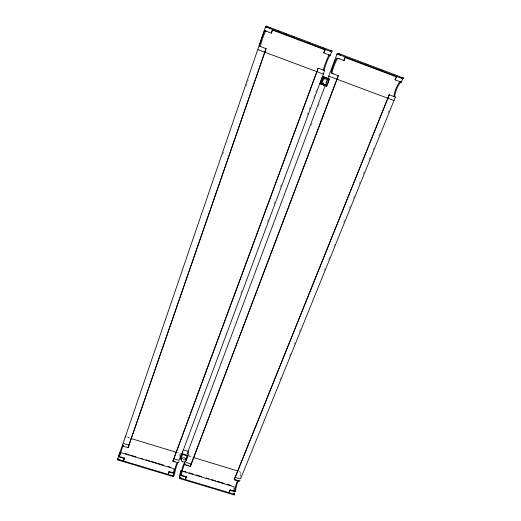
<?xml version="1.0" encoding="UTF-8"?>
<svg xmlns="http://www.w3.org/2000/svg" width="521" height="521" viewBox="0 0 521 521"><rect width="100%" height="100%" fill="white"/><g stroke="black" fill="none" stroke-linecap="round" stroke-linejoin="round"><path stroke-width="0.39" stroke-dasharray="2.6 1.95" d="M240.852 475.282L240.858 472.326A1.465 0.762 23.6 0 0 239.484 471.095M240.148 477.288L240.168 472.117A0.736 0.384 23.6 0 0 239.478 471.505M187.352 454.305L187.56 452.71L186.974 454.247M180.338 455.419L180.553 453.993A1.478 0.781 20.2 0 0 179.263 452.782L177.72 452.306M178.99 459.489L179.309 457.347M179.419 456.63L179.849 453.778A0.736 0.391 20.2 0 0 179.204 453.172L177.654 452.703M222.721 154.431L223.509 152.125M246.179 86.017L248.289 79.869M240.819 293.31L241.666 291.024M267.475 221.659L268.328 219.374M274 204.128L274.847 201.842M280.519 186.596L281.373 184.31M307.182 114.939L308.035 112.653M309.168 109.605L310.015 107.319M313.707 97.407L314.554 95.122M315.687 92.074L316.54 89.788M187.664 451.915L186.935 453.869A2.351 2.058 4.7 0 0 186.446 451.844M325.859 83.262L326.875 80.56M326.179 82.989L327.032 80.703M311.252 125.216L312.105 122.93M318.403 106.167L319.256 103.881M279.855 379.991L280.773 377.732M289.63 355.863L290.542 353.596M294.209 344.55L295.127 342.284M299.399 331.727L300.317 329.467M324.14 270.646L325.058 268.38M328.725 259.334L329.643 257.074M333.915 246.511L334.834 244.251M343.691 222.382L344.609 220.123M349.493 208.055L350.412 205.795M353.466 198.254L354.378 195.987M359.269 183.926L360.187 181.66M363.241 174.118L364.765 170.347M369.044 159.791L369.956 157.531M373.01 149.989L374.54 146.219M378.813 135.662L379.731 133.396M387.976 113.037L388.894 110.778M126.668 436.78L130.537 437.959M188.674 455.641L192.523 456.813M130.432 438.337L126.557 437.158A0.749 0.397 17.1 0 0 126.186 437.099M187.853 455.803L192.477 457.21M183.405 459.144L184.909 459.6M183.171 459.763L184.655 460.212M326.53 80.436A2.885 2.748 -69.2 0 1 325.514 83.132"/><path stroke-width="0.78" d="M239.868 480.238L239.862 480.662A1.485 0.788 23.8 0 1 238.462 481.078L234.261 479.808L234.268 479.385L389.233 94.809L234.261 479.808M235.245 476.956L235.238 477.373L239.445 478.649A1.485 0.788 23.8 0 0 240.845 478.239L395.354 97.121L393.915 96.574M180.891 470.769A1.465 0.808 20.7 0 0 180.65 471.114L179.458 478.46L234.404 494.95L234.43 493.407M234.404 494.95L234.671 492.814M233.994 491.765L234.072 487.213A0.729 0.397 23.8 0 0 233.395 486.588L182.096 471.127M230.061 489.851L229.084 492.677L230.061 489.851L234.235 491.108A0.742 0.404 24 0 0 234.938 490.886L234.945 490.463A6.617 1.14 -74.2 0 1 237.088 481.625M191.266 463.631L191.22 464.042L186.948 462.746A1.491 0.801 20.8 0 1 185.632 461.502M190.289 466.503L338.298 75.727L190.289 466.503L186.023 465.214A1.491 0.808 20.8 0 1 184.708 463.964L184.76 463.56A6.675 0.671 -73 0 0 183.262 465.331A6.675 0.671 -73 0 0 180.78 474.169L180.722 474.579A1.485 0.827 20.8 0 0 182.018 475.842L186.264 477.119L185.346 479.554L186.323 476.702L182.076 475.426A0.742 0.41 20.8 0 1 181.425 474.794L181.484 474.377A6.675 0.677 -73 0 1 184.883 463.39M186.264 477.119L186.323 476.702M186.147 460.662L188.088 455.491L188.602 451.512L183.438 449.942M186.629 459.568L186.818 458.135M179.458 478.46L180.65 471.114M181.686 459.314L180.194 458.858L182.129 453.68L182.474 451.303M181.373 456.858L181.139 458.454L182.61 454.52L187.137 455.895L185.665 459.828M180.194 458.858L180.67 455.654M178.84 461.769L178.781 462.173A1.491 0.808 20.3 0 1 177.231 462.557L172.946 461.261L173.018 460.851L318.181 68.186L172.946 461.261M119.967 452.404A1.485 0.821 16.9 0 0 119.661 452.742L117.505 459.874L173.552 476.689L174.021 473.7M173.552 476.689L174.144 473.778M173.434 473.563L174.138 469.154A0.729 0.404 20.2 0 0 173.506 468.542L121.198 452.775A0.742 0.41 16.9 0 0 120.371 452.957L119.316 456.52M173.929 458.376L173.864 458.78L178.149 460.082A1.498 0.808 20.3 0 0 179.699 459.704L324.616 70.609L323.059 70.022M169.078 471.512L168.101 474.377L169.078 471.512L173.337 472.794A0.742 0.417 20.2 0 0 174.112 472.593L174.177 472.182A6.682 0.612 -72.9 0 1 176.691 463.364M128.088 447.689L266.023 48.642L128.088 447.689L123.731 446.367A1.511 0.821 17 0 1 122.513 445.142L122.884 443.781L118.925 455.562M129.065 444.778L128.954 445.175L124.597 443.853A1.517 0.814 17.1 0 1 123.373 442.629L265.671 26.408L266.14 26.05L332.131 51.025L331.799 51.911L265.827 26.955L265.567 27.398M124.46 458.102L123.49 460.981L124.46 458.102L120.13 456.8A0.755 0.417 16.9 0 1 119.53 456.181L123.034 445.488M119.452 453.355L119.661 452.742M117.505 459.874L117.713 459.248L173.78 476.083M265.827 26.955L266.14 26.05M271.382 33.136L272.633 29.528L271.35 33.149L266.264 31.227M323.717 52.921L325.124 49.384L323.717 52.921L328.816 54.822M324.616 70.609L324.518 70.582A8.095 0.873 -69.5 0 1 326.491 62.813A8.095 0.873 -69.5 0 1 330.171 55.415L331.59 51.892L330.132 51.279M323.15 77.649L321.105 83.132L326.322 85.079L327.09 83.021M188.114 451.206L325.325 85.268M327.605 79.185L337.243 53.487L339.067 53.65L403.495 78.033L403.143 78.899L338.735 54.536L336.918 54.353L337.543 54.64M327.859 80.97L328.373 79.602L327.383 79.205M329.526 79.042L322.649 76.476L319.959 83.692L326.817 86.245L329.526 79.042L322.473 76.398M338.735 54.536L339.067 53.65M344.987 57.733L343.919 60.553L345.377 57.043M395.055 79.863L396.631 76.437L395.055 79.863L400.115 81.745M395.354 97.121L395.178 97.056A8.004 1.609 -67.7 0 1 396.644 89.202A8.004 1.609 -67.7 0 1 401.19 82.227L402.772 78.821L401.515 78.287M330.998 50.947L332.131 51.025M260.194 46.467L262.48 38.762L265.508 30.954M401.248 77.57L403.495 78.033M265.769 26.994L267.527 27.6M338.507 54.51L340.395 55.161M258.006 49.658L323.32 74.086M338.181 58.398L337.901 58.332A8.082 0.951 -69.3 0 0 334.124 65.685A8.082 0.951 -69.3 0 0 332.209 73.461L333.349 73.871M400.108 77.303L400.499 77.421M124.343 458.506L120.012 457.204A1.504 0.84 16.9 0 1 118.808 455.96M169.006 471.928L173.272 473.211A1.485 0.827 20.2 0 0 174.822 472.808L174.887 472.397A6.682 0.619 -72.9 0 1 178.039 461.971M230.048 490.281L234.229 491.537A1.478 0.808 24 0 0 235.635 491.095L235.635 490.671A6.617 1.146 -74.2 0 1 238.494 480.271M179.686 477.855L234.652 494.351M173.018 460.851L175.154 461.502M186.785 465.019L188.915 465.663M234.268 479.385L237.068 480.232M125.157 453.544L129 454.703M130.537 455.165L135.916 456.787M140.527 458.174L142.832 458.871M145.906 459.796L149.748 460.955M151.285 461.417L156.665 463.039M158.202 463.501L163.581 465.123M168.192 466.516L170.497 467.213M183.705 471.192L186.036 471.896M189.143 472.834L193.024 473.999M196.13 474.937L201.568 476.578M206.225 477.978L208.556 478.682M211.663 479.62L215.544 480.792M217.094 481.261L224.082 483.364M227.189 484.302L231.07 485.468M182.129 453.68L188.088 455.491M131.201 438.571L176.111 452.228M193.252 457.445L237.941 471.036M265.834 31.071L264.505 30.622L261.646 38.45L259.204 46.102L260.507 46.584M338.52 58.515L337.074 58.02A8.082 0.944 -69.3 0 0 333.31 65.379A8.082 0.944 -69.3 0 0 331.389 73.155L332.821 73.676M387.689 98.163L393.974 100.52M265.43 30.895L266.29 31.208M338.207 58.372L339.067 58.691M260.103 46.421L260.956 46.74M320.936 82.976L323.144 83.796M319.816 83.529L326.817 86.245M260.936 46.74L266.023 48.642M318.09 68.16L323.157 70.048M333.245 73.839L338.298 75.727M389.063 94.757L394.091 96.632M387.513 98.124L328.862 76.183M322.955 77.551L328.373 79.602M268.797 27.652L271.07 28.512M277.12 30.804L279.393 31.664M283.938 33.377L286.205 34.236M292.261 36.529L294.534 37.388M307.403 42.26L309.669 43.119M322.538 47.984L324.811 48.844M365.188 64.122L367.461 64.982M380.35 69.86L382.622 70.719M272.275 29.971L325.345 50.009M345.149 57.525L396.865 77.056M338.95 58.678L344.042 60.573M394.293 96.717L394.371 96.756A8.004 1.596 -67.7 0 1 395.843 88.902A8.004 1.596 -67.7 0 1 400.382 81.921L400.317 81.849M323.463 70.172L323.697 70.27A8.095 0.86 -69.5 0 1 325.671 62.507A8.095 0.86 -69.5 0 1 329.337 55.102L329.116 54.966M328.712 54.809L330.275 55.428M399.933 81.706L401.372 82.272M337.868 53.774L337.243 53.487M325.351 84.617L326.322 85.079M119.758 453.016A1.485 0.821 16.9 0 1 120.364 452.886M125.014 437.106A1.498 0.795 17.1 0 1 125.32 436.78M119.159 459.685A1.504 0.84 16.8 0 1 117.961 458.441M173.91 475.25A1.485 0.834 20.2 0 1 172.36 475.653M123.848 445.976A0.755 0.41 17 0 1 123.503 445.813M322.786 83.653A2.885 2.748 -69.2 0 1 321.066 81.478M322.069 78.775A2.885 2.748 -69.2 0 1 324.804 78.254M180.422 471.72A1.465 0.808 20.7 0 1 181.217 471.225M181.158 477.861A0.742 0.417 20.8 0 1 180.579 477.464M181.1 478.278A1.485 0.827 20.8 0 1 179.804 477.015M234.665 493.491A1.478 0.814 24 0 1 233.258 493.934M239.074 480.629A0.742 0.397 23.8 0 1 238.468 480.655M185.723 464.641A0.749 0.404 20.8 0 1 185.483 464.413M325.807 84.526A2.937 2.8 -68.8 0 0 327.592 79.759A2.937 2.8 -68.8 0 0 322.773 80.67A2.937 2.8 -68.8 0 0 325.807 84.526M181.992 461.241A2.39 2.084 4.6 0 0 186.036 460.571A2.39 2.084 4.6 0 0 183.275 457.829A2.39 2.084 4.6 0 0 181.992 461.241"/></g></svg>
